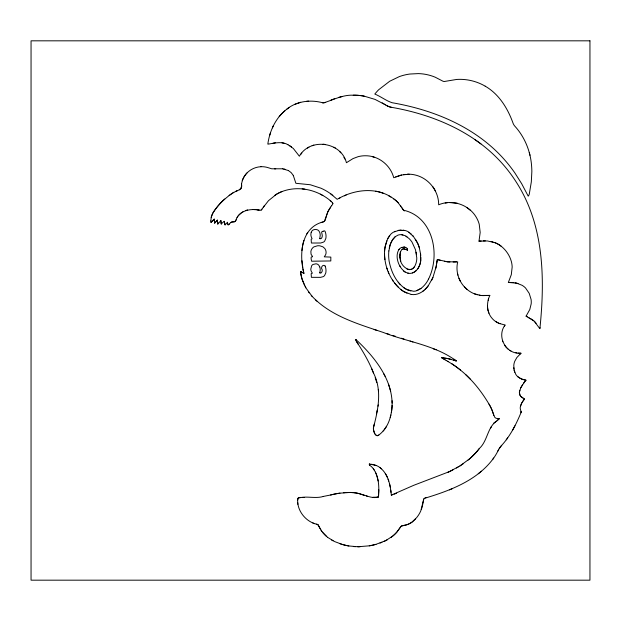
<?xml version="1.0" encoding="UTF-8"?>
<svg xmlns="http://www.w3.org/2000/svg" width="621" height="621" viewBox="0 0 621 621"><rect width="100%" height="100%" fill="white"/><g stroke="black" fill="none" stroke-linecap="round" stroke-linejoin="round"><path stroke-width="0.93" d="M496.847 420.891C487.345 427.085 487.718 440.856 479.396 448.44A71.268 71.268 0 0 1 469.67 458.764L459.889 465.967L449.255 471.688L413.687 485.327L391.331 495.131C390.376 485.148 388.311 474.048 379.912 467.543A17.512 17.512 0 0 0 376.373 465.54L369.309 464.003L369.681 465.238A16.146 16.146 0 0 1 372.779 468.055C379.105 476.066 379.229 487.011 378.531 496.722C373.695 499.183 366.972 495.752 361.965 494.533A35.141 35.141 0 0 0 356.57 493.051L350.228 492.437L339.959 493.159A83.307 83.307 0 0 0 330.613 494.991L323.238 496.458M378.802 489.736L378.36 497.025M522.013 402.532L523.231 400.716A15.742 15.742 0 0 1 523.55 400.289L524.574 399L520.522 396.19L519.342 392.55L520.701 387.908L524.388 382.078A8.523 8.523 0 0 1 525.164 381.131L525.607 380.642A23.233 23.233 0 0 0 525.987 380.215L521.298 378.911L517.697 376.629A10.961 10.961 0 0 1 515.725 374.246L514.126 370.1L513.792 365.459A14.244 14.244 0 0 1 514.747 361.298L516.866 357.525L520.996 353.225C506.294 354.723 496.202 336.908 505.02 325.062L498.904 323.316L494.813 320.941A17.605 17.605 0 0 1 492.236 318.519C486.53 312.262 486.367 302.807 489.822 295.41L480.84 295.456L474.359 293.795M392.115 405.451C392.604 379.881 375.418 358.201 357.875 341.364C357.052 341.084 356.206 338.973 355.398 339.858C362.307 350.275 368.89 361.158 373.446 372.895C382.016 389.755 378.375 408.579 373.865 425.952C372.111 429.406 375.247 438.977 379.765 434.296A31.174 31.174 0 0 0 383.925 430.097C389.53 423.212 391.641 414.145 392.115 405.451A50.542 50.542 0 0 1 391.331 412.623M411.172 294.424L404.178 291.769A27.937 27.937 0 0 1 400.724 289.386C389.654 280.055 383.856 265.144 384.609 250.806A36.127 36.127 0 0 1 385.206 246.49L387.403 239.388L390.593 234.396A13.033 13.033 0 0 1 393.528 232.122L399.21 230.259L404.869 230.461A13.018 13.018 0 0 1 408.168 231.734L413.501 236.554L417.685 243.37A32.874 32.874 0 0 1 419.33 247.779L420.572 253.981L420.681 260.859A18.001 18.001 0 0 1 420.347 262.799L420.192 263.436A17.683 17.683 0 0 1 419.579 265.299L418.756 267.1A18.296 18.296 0 0 1 417.723 268.831C406.344 283.479 391.207 259.066 399.505 248.858A6.047 6.047 0 0 1 401.632 247.492L404.155 247.065L406.235 247.647A2.849 2.849 0 0 1 407.112 248.547M210.853 220.89L211.225 217.288A27.852 27.852 0 0 1 211.846 215.425L211.986 215.06A18.42 18.42 0 0 1 213.756 211.582A65.283 65.283 0 0 1 223.428 200.241L229.149 195.506A67.805 67.805 0 0 1 233.799 192.355C237.587 190.515 243.005 189.413 241.561 183.816M241.476 185.811L241.53 184.212M210.861 220.89L210.923 222.139M407.112 248.547L407.593 250.131L403.79 248.796L401.709 249.557L400.421 252.025L399.955 255.883A15.618 15.618 0 0 0 400.172 258.546C400.227 266.262 411.591 275.072 415.465 264.787A17.761 17.761 0 0 0 416.784 257.894L415.511 249.813L412.057 242.182A23.14 23.14 0 0 0 408.913 238.425L405.016 235.607L400.91 234.653A8.647 8.647 0 0 0 397.921 235.165L395.181 236.741L392.852 239.372A25.74 25.74 0 0 0 390.26 244.527L388.855 250.954M373.5 428.995L373.578 427.791M327.554 537.312L321.926 531.522L318.037 524.885A3.555 3.555 0 0 0 317.036 524.295C305.648 521.888 296.357 510.167 297.808 498.415C304.996 495.372 315.251 499.028 323.231 496.466M297.599 500.379L298.328 497.669M300.812 271.804L300.766 272.557A7.677 7.677 0 0 0 300.75 272.945A6.66 6.66 0 0 1 300.766 272.549L300.82 271.664L301.387 271.99M287.989 144.724C281.895 140.99 273.566 143.311 267.923 144.173A4.285 4.285 0 0 1 267.845 143.87C269.258 134.082 272.93 124.394 279.178 116.632A45.527 45.527 0 0 1 284.806 110.856C294.89 101.378 309.755 99.189 322.773 102.791A7.351 7.351 0 0 0 323.89 102.776C333.516 99.795 342.776 94.687 353.248 95.207A52.995 52.995 0 0 1 364.201 96.154L375.037 99.407L385.742 104.996A18.731 18.731 0 0 0 387.015 105.749L387.349 105.919M241.468 186.199L241.103 188.342M331.661 205.559L327.997 211.528L324.387 221.286A3.998 3.998 0 0 1 323.324 221.883C300.774 227.286 299.081 254.796 303.91 273.442L301.573 272.099M388.855 250.954L388.699 253.042A39.923 39.923 0 0 0 389.126 261.169C391.059 271.237 395.647 281.624 404.1 287.865A23.831 23.831 0 0 0 407.291 289.728L413.47 291.249A11.077 11.077 0 0 0 416.023 290.931L420.968 288.447A26.074 26.074 0 0 0 428.537 279.101M287.989 144.724L293.291 148.435L299.369 156.213C309.995 137.404 341.208 141.798 346.425 162.718L352.984 158.603L358.076 156.694A27.037 27.037 0 0 1 365.125 155.762C378.321 155.498 390.446 165.007 393.737 177.722L401.484 175.029L409.092 174.198A27.829 27.829 0 0 1 414.704 174.881C428.412 177.823 438.799 190.763 438.667 204.798C452.725 198.736 470.113 205.07 477.037 218.693A26.726 26.726 0 0 1 479.233 224.313L480.18 232.425L479.001 241.181L487.338 240.948L494.836 242.64A24.661 24.661 0 0 1 499.866 245.256C505.393 249.122 509.53 254.967 511.347 261.464A24.824 24.824 0 0 1 512.162 267.069L511.3 274.684L508.358 282.446L516.54 283.129L522.082 285.295A16.806 16.806 0 0 1 525.568 288.028L529.208 293.36L531.087 299.462A18.777 18.777 0 0 1 531.172 303.879L529.791 309.522L526.096 316.143L534.207 321.158L539.773 328.602A9.765 9.765 0 0 1 539.828 328.338L539.936 327.904A5.954 5.954 0 0 0 539.991 327.632C544.997 278.185 544.074 225.05 516.121 181.875A143.249 143.249 0 0 0 502.901 164.262C474.475 131.893 432.899 114.466 391.191 107.254M399.978 254.967L400.196 253.104A11.496 11.496 0 0 1 400.421 252.025M301.946 250.55L302.349 247.166M241.561 183.816L242.283 180.734A20.105 20.105 0 0 1 247.003 172.956L248.648 171.443A20.827 20.827 0 0 1 260.967 166.715M436.703 263.32L436.92 261.899M436.85 262.373L437.277 259.555L447.469 261.806L457.724 261.883C454.945 273.108 460.177 285.381 469.911 291.497A25.508 25.508 0 0 0 475.919 294.354L477.518 294.82M436.99 261.425L437.137 260.486M436.78 262.846L436.392 265.229A55.269 55.269 0 0 1 436.035 267.131L432.899 277.571L428.366 285.613A32.09 32.09 0 0 1 425.23 289.2C421.628 292.887 416.404 295.371 411.172 294.424M373.648 427.186L374.269 424.05M522.013 402.54L520.297 407.011A7.584 7.584 0 0 0 520.344 409.099L521.12 411.855M521.089 412.259L521.066 412.352A3.742 3.742 0 0 1 520.996 412.639C516.152 424.353 510.299 435.888 501.714 445.335A21.269 21.269 0 0 0 500.619 446.639L499.152 448.766A27.526 27.526 0 0 0 498.5 449.876A30.879 30.879 0 0 0 497.902 451.009A55.316 55.316 0 0 1 494.852 456.357C478.861 480.01 450.427 490.528 424.29 498.399M378.003 406.204L378.251 404.923M519.42 391.82L519.785 390.213M389.227 248.221L389.351 247.608A21.51 21.51 0 0 1 389.841 245.753M377.25 410.039L376.466 413.865M319.745 238.573L320.195 235.491A8.671 8.671 0 0 0 319.66 232.293L318.961 231.051A4.021 4.021 0 0 0 317.409 229.84L316.073 229.483A5.69 5.69 0 0 0 314.963 229.46L313.302 229.902A3.959 3.959 0 0 0 311.61 231.454L311.191 232.433M435.686 268.676L436.027 267.131A55.137 55.137 0 0 0 436.392 265.229M319.869 272.409L319.722 273.038L320.506 273.1A1.801 1.801 0 0 0 321.468 272.603L322.058 271.54A5.892 5.892 0 0 0 322.252 269.902C320.025 267.348 323.308 263.7 325.202 266.067M539.913 327.989L539.936 327.904A7.382 7.382 0 0 0 539.998 327.632M520.406 406.344L520.778 405.039M390.221 417.428L390.834 415.03M488.199 300.261L488.525 299.058M326.289 216.504L325.264 219.881M326.615 215.371L326.786 214.812M269.677 135.386L270.477 132.809M326.964 214.253L327.546 212.599M327.562 537.312L334.564 541.551L342.124 544.392A57.481 57.481 0 0 0 348.847 545.96L357.89 546.759L369.293 545.828A70.367 70.367 0 0 0 375.953 544.345L385.703 540.635L392.542 536.226A35.793 35.793 0 0 0 397.005 531.918L401.088 526.313L404.504 525.304A18.032 18.032 0 0 0 406.639 524.784A17.815 17.815 0 0 0 408.665 524.039L410.574 523.045A18.56 18.56 0 0 0 412.383 521.819L416.528 517.767A28.155 28.155 0 0 0 420.844 510.703L423.739 499.082M386.836 240.801L385.525 245.054A36.414 36.414 0 0 0 384.609 250.806M520.965 412.724L520.996 412.639A2.608 2.608 0 0 0 521.066 412.352A2.337 2.337 0 0 0 521.12 411.762L521.019 411.327M490.784 427.954L491.351 426.619M228.52 224.825L230.523 222.706A4.735 4.735 0 0 1 231.858 222.007L234.521 221.759L235.359 221.076A4.844 4.844 0 0 0 235.871 220.346C239.101 209.875 251.435 208.314 260.742 210.255A1.708 1.708 0 0 0 261.2 210.045L268.489 200.676L276.392 194.319A36.569 36.569 0 0 1 281.903 191.602C298.018 185.384 316.764 189.568 329.953 200.327C331.521 201.809 334.346 203.595 331.661 205.559M325.07 220.439L324.387 221.286M432.899 277.571L431.618 280.366M327.764 212.064L328.245 211.016A22.472 22.472 0 0 1 329.06 209.518L330.644 207.057M428.537 279.093C440.654 254.82 433.194 216.923 403.572 210.216A4.619 4.619 0 0 1 402.998 209.432L398.177 202.788A29.327 29.327 0 0 0 394.847 199.698C378.189 186.277 354.607 189.009 337.172 199.318L330.589 193.736A53.383 53.383 0 0 0 320.91 188.194L310.298 184.748L295.883 183.296L293.283 175.386M237.059 217.699L237.478 216.845M419.33 265.912L418.756 267.1A18.537 18.537 0 0 1 417.723 268.831M521.027 404.403L521.656 403.153M272.394 127.848L273.512 125.458M520.476 388.373L520.701 387.908M236.159 219.78L235.864 220.354A4.921 4.921 0 0 1 235.359 221.076A3.773 3.773 0 0 1 235.041 221.41M387.838 238.425L388.311 237.517M514.972 425.75L512.729 429.903M504.384 326.25L505.02 325.07M520.941 387.442L521.469 386.526M386.572 426.278L384.64 429.181M306.79 233.876L307.698 232.44M499.152 448.766L499.618 448.036A24.328 24.328 0 0 1 500.619 446.639A21.487 21.487 0 0 1 501.714 445.335M521.741 386.076L522.618 384.741M229.149 224.173L228.908 224.546A0.846 0.846 0 0 1 228.629 224.763M240.956 188.644L239.427 189.902M237.633 216.574L237.983 216.069M524.108 382.528L523.519 383.413M522.401 401.927L523.231 400.716A14.586 14.586 0 0 1 523.627 400.188L523.713 400.079M400.894 526.523L397.005 531.918A35.374 35.374 0 0 1 392.542 536.226L390.927 537.46M388.824 236.655L389.375 235.856M261.984 209.223L261.2 210.045M263.265 207.212L264.492 205.466M492.546 459.656L493.726 458.026M506.278 439.8L507.675 437.883M413.842 267.496L414.44 266.712M398.829 249.642L399.156 249.231M524.574 399.008L523.969 399.761M300.58 154.575L301.845 153.045M383.165 430.99L383.918 430.097M227.76 224.002L227.41 222.287L225.066 225.004L224.235 221.324L221.208 223.878M211 222.155L212.817 220.68M213.182 220.269L213.562 219.85M211.94 221.666L214.369 218.941L214.431 220.005M220.742 220.804L221.231 224.127L221.666 223.715M217.629 222.706L217.746 224.072L220.929 220.602M217.746 224.072L218.646 223.086M214.416 219.756L214.602 223.141L217.428 220.113L217.552 221.736M214.602 223.141L215.029 222.683M215.79 221.868L215.231 222.473M216.465 221.146L217.42 220.113M415.589 518.83L412.383 521.819A18.366 18.366 0 0 1 409.953 523.402L408.665 524.039A17.435 17.435 0 0 1 406.639 524.784A18.653 18.653 0 0 1 404.504 525.296L402.555 525.591A4.2 4.2 0 0 0 402.074 525.739M238.922 215.045L241.274 212.956M395.181 236.741L392.852 239.372A25.655 25.655 0 0 0 390.042 245.14M496.847 420.891L499.307 418.709L497.468 418.639M415.682 271.074L416.419 270.407M497.576 420.246L498.104 419.765M498.384 419.517L499.307 418.709M493.687 423.227L494.821 422.342M520.049 354.055L520.996 353.225L518.232 353.007M468.102 460.076L469.67 458.756A71.205 71.205 0 0 0 479.396 448.44M481.422 471.207L478.248 473.738M422.816 291.28L424.034 290.302M413.198 268.163L411.777 269.149M378.251 497.142L372.856 497.274M496.163 421.457L495.248 422.086M378.826 435.057L377.436 435.74M401.205 526.212L401.608 525.948M420.968 288.447L416.87 290.69M286.972 109.102L289.285 107.441M463.25 463.747L459.889 465.967M274.684 195.413L276.392 194.319A36.251 36.251 0 0 1 281.903 191.602M242.112 212.359L242.966 211.815M307.426 148.116L308.947 147.177M456.427 468.024L458.174 467.015M387.496 539.665L383.848 541.528M402.245 249.153L403.518 248.788M339.019 198.456L339.928 198.014M344.399 195.825L346.169 195.002M425.051 497.902L426.456 497.405M394.366 231.68L395.251 231.291M449.425 489.868L452.593 488.541M294.897 104.305L300.696 102.271M234.622 221.713L231.866 222.007A4.727 4.727 0 0 0 230.523 222.706M236.104 191.051L237.602 190.531M330.977 100.082L334.727 98.646M395.686 176.884L401.484 175.029M379.99 543.072L381.946 542.335M391.331 495.131L392.526 494.704M323.099 231.229L322.943 231.284A5.938 5.938 0 0 1 322.307 231.478L321.6 232.099L322.245 235.18A6.202 6.202 0 0 1 322.051 237.206L321.484 238.231A1.754 1.754 0 0 1 320.731 238.681L319.776 238.728M323.262 231.175L324.643 230.833L325.132 231.509A19.794 19.794 0 0 1 325.412 232.316A12.886 12.886 0 0 1 325.878 238.301L324.682 241.072A4.774 4.774 0 0 1 323.65 242.027L320.746 243.005L311.408 243.028L311.137 239.341L312.068 238.775L311.587 237.571A22.046 22.046 0 0 1 311.338 236.966L311.012 235.933A6.971 6.971 0 0 1 311.23 232.448M323.324 221.883L321.22 222.512M394.071 494.184L395.561 493.648A17.799 17.799 0 0 0 396.633 493.198M245.683 210.503L247.616 209.914M312.153 145.679L313.838 145.112M401.624 247.492L402.121 247.329M325.715 102.38L324.255 102.737M298.538 497.568L300.704 497.413M338.453 97.466L342.171 96.527M411.024 269.452L409.441 269.693M312.472 256.784L312.433 256.791A1.762 1.762 0 0 1 312.053 256.846L311.261 257.024L311.09 257.839A11.799 11.799 0 0 1 311.121 258.817L311.61 261.216L330.807 260.952L330.83 257.102L324.263 256.838L325.575 254.858A6.202 6.202 0 0 0 326.072 252.095L326.002 251.427A6.621 6.621 0 0 0 324.729 248.431L322.889 246.824L320.009 245.862A10.347 10.347 0 0 0 317.471 245.784L314.009 246.84A6.489 6.489 0 0 0 312.309 248.307A6.73 6.73 0 0 0 310.873 251.536L311.059 254.245L312.51 256.496M398.154 230.445L399.21 230.267M273.015 143.21L275.382 142.807M445.195 203.059L447.314 202.741M403.402 174.641L405.303 174.377M479.001 241.181L481.159 240.948M489.822 295.41L482.556 295.627M343.483 492.756L344.663 492.663M306.681 101.27L308.707 101.153M400.219 230.15L401.197 230.096M260.967 166.715A20.54 20.54 0 0 1 267.837 167.585L271.695 168.788L282.477 168.788M275.74 168.834L274.505 168.85M455.069 261.922L453.128 261.977M455.729 261.907L456.388 261.899M449.41 202.57L457.491 203.284M403.72 247.073L404.946 247.142M407.205 174.229L409.092 174.198M508.358 282.446L510.097 282.423M357.89 546.759L360.164 546.744M483.27 240.832L485.327 240.832M350.228 492.437L351.036 492.453M302.59 497.46L304.476 497.499M449.953 261.977L448.711 261.915A26.237 26.237 0 0 1 446.841 261.72M227.938 224.895L227.728 223.847M446.196 360.459L441.609 357.735L448.137 358.627L456.319 360.948C435.088 345.105 407.601 341.977 383.444 332.507C357.921 323.89 329.953 315.988 311.23 295.386M351.835 492.484L353.434 492.6M353.357 546.534L355.623 546.69M252.894 209.518L253.733 209.58M511.782 282.477L513.42 282.609M322.384 102.76L322.773 102.791A7.25 7.25 0 0 0 323.89 102.776M254.152 209.619L254.571 209.657M377.234 435.748L376.652 435.608M254.99 209.696L255.41 209.743M323.005 144.188L324.993 144.398M403.79 248.788L406.289 249.588M302.155 188.862L304.864 189.164M282.485 168.788L288.361 170.534M256.667 209.882L257.505 209.983M371.218 464.252L372.173 464.376M354.218 492.686L355.794 492.911A34.9 34.9 0 0 1 361.958 494.533L364.636 495.442M403.076 230.158L403.984 230.282M257.917 210.038L258.336 210.1M369.937 464.097L369.309 464.011M258.755 210.154L259.174 210.216M407.772 273.147L408.688 273.279M479.164 295.185L480.84 295.456M445.366 358.107L450.877 359.311M445.575 261.519L446.212 261.627M401.934 234.715L402.967 234.893M211.039 222.163L211.435 222.233M515.624 352.573L516.905 352.821M515.003 282.827L518.015 283.525M282.027 142.838L284.084 143.265M444.325 261.27L444.954 261.402M283.681 168.951L284.961 169.222M497.468 418.639L496.078 418.236A3.905 3.905 0 0 1 494.65 417.126L492.694 411.956A33.627 33.627 0 0 0 491.933 409.922L491.281 408.416A46.878 46.878 0 0 0 488.983 404.077C481.399 391.308 472.045 379.454 460.464 370.077M373.431 464.593L376.373 465.54M316.601 524.163L317.036 524.295A3.563 3.563 0 0 1 318.037 524.885L318.162 524.993M437.277 259.555L440.53 260.354M408.634 269.63L407.011 269.118M523.511 379.679L525.987 380.215A23.831 23.831 0 0 1 525.607 380.642L525.156 381.131A8.826 8.826 0 0 0 524.372 382.062M410.861 290.985L407.291 289.728A23.846 23.846 0 0 1 403.363 287.337M491.195 241.546L493.043 242.027M366.437 495.977L367.337 496.226M372.453 156.702L374.331 157.237M453.602 360.102L456.319 360.948L453.967 359.233M386.557 333.5L389.678 334.494M392.588 335.418L395.507 336.349M401.337 338.22L404.248 339.159M374.106 329.487L377.211 330.504M410.07 341.053L412.973 342M433.287 348.792L436.183 349.786M312.821 522.998L314.692 523.682M521.306 378.911L522.377 379.322M500.037 323.766L497.809 322.811M406.825 249.828L407.593 250.131L407.485 249.44M407.019 293.205L404.178 291.761A28.302 28.302 0 0 1 400.724 289.386M528.261 317.37L529.34 317.952M509.895 350.399L510.943 350.974M320.351 194.179L322.804 195.514M331.614 540.022L333.066 540.813M388.443 195.623L390.92 197.028M530.388 318.534L530.908 318.829M527.182 316.772L526.096 316.143M300.82 271.664L302.489 272.627M451.397 363.533L452.034 363.937A101.262 101.262 0 0 1 460.464 370.077A101.122 101.122 0 0 0 452.034 363.937L446.196 360.459M519.366 377.894L520.297 378.437M447.516 361.212L448.168 361.593M404.442 210.938L404.054 210.674A3.617 3.617 0 0 1 403.681 210.34M444.225 359.326L444.884 359.706M333.966 147.216L335.503 148.124M382.187 102.869L385.742 104.996M443.565 358.938L442.261 358.138M288.361 170.534L291.125 172.584L293.275 175.386M495.768 321.624L496.761 322.245M531.413 319.132L532.399 319.753M485.203 86.172C499.051 94.151 507.745 108.434 513.024 123.113A9.338 9.338 0 0 0 514.817 126.148C524.838 137.14 530.66 151.617 531.63 166.412A79.216 79.216 0 0 1 531.848 171.613L531.32 181.922L529.325 193.822A13.716 13.716 0 0 1 529.061 194.8L528.455 195.949A4.2 4.2 0 0 0 528.176 196.096L521.656 183.676L514.825 172.879A144.864 144.864 0 0 0 498.873 153.705C470.439 125 431.385 109.49 392.123 102.729C386.774 100.99 382.156 97.536 377.126 95.098A12.529 12.529 0 0 0 376.241 94.679L374.789 94.043L377.04 91.481A29.203 29.203 0 0 1 378.709 89.711L389.709 81.242L399.373 76.585A50.122 50.122 0 0 1 409.883 74.031L418.368 73.604A47.095 47.095 0 0 1 435.267 77.229L442.68 81.072A4.743 4.743 0 0 0 444.248 81.514L456.691 79.441A50.332 50.332 0 0 1 485.203 86.164M522.898 398.115L520.996 396.695M405.148 272.169L403.425 270.903M406.025 236.143L407.011 236.795M408.936 232.192L409.681 232.704M289.828 145.756L291.598 146.991M393.357 198.611L394.11 199.147M474.638 139.376L480.926 143.893M501.419 246.405L499.866 245.256A24.848 24.848 0 0 0 494.836 242.64M466.868 207.515L470.384 210.294M532.872 320.087L533.781 320.785M330.582 193.736L332.848 195.46M379.912 467.551L381.457 468.816M517.697 376.629L518.496 377.296M330.178 200.505L330.395 200.692A12.443 12.443 0 0 1 331.016 201.282M410.403 233.271L411.102 233.884M507.023 348.234L507.931 349.033M356.012 339.71L356.477 340.129M467.139 289.44L464.539 286.956M315.352 299.726L316.951 301.208M465.649 374.572L470.516 379.361M375.899 435.065L375.068 434.11M534.611 321.546L536.102 323.262M333.042 203.478L332.344 202.718M339.609 151.47L340.82 152.789M399.396 283.642L400.009 284.309M312.278 296.566L305.835 287.779L302.148 279.295A42.709 42.709 0 0 1 300.999 274.699L300.859 273.931A10.93 10.93 0 0 1 300.75 273.147L300.75 272.945M318.27 525.102L320.118 528.704M506.169 347.349L504.625 345.323M412.445 235.281L413.501 236.562M398.247 282.237L398.814 282.951M308.334 291.684L309.258 292.941M373.291 468.692L374.222 470.027M400.491 205.59L401.026 206.327M392.456 280.071L393.528 281.624M320.987 530.148L321.926 531.522M369.503 465.051L369.534 465.098A0.978 0.978 0 0 1 369.402 464.795L369.332 464.407M356.896 342.225L358.278 344.313M402.043 207.849L402.998 209.432A4.518 4.518 0 0 0 403.572 210.216M385.299 473.512L385.843 474.405A33.713 33.713 0 0 1 387.279 477.215M374.704 433.567L373.508 429.585M305.105 286.428L305.842 287.779M343.964 157.346L344.857 159.046M460.347 281.274L458.911 278.262M383.685 373.632L385.082 376.326M399.606 265.462L400.258 266.727M375.41 472.162L375.759 472.907M303.77 283.657L304.406 285.055M371.529 368.284L373.446 372.895M388.164 271.726L388.886 273.473M376.085 473.668L376.683 475.228M488.51 312.053L488.96 313.217M303.18 282.229L302.637 280.777A42.476 42.476 0 0 1 300.999 274.699L300.975 274.606M388.086 479.125L388.777 481.073M319.761 266.968L318.829 265.276A4.238 4.238 0 0 0 316.004 263.801L312.984 264.468A4.161 4.161 0 0 0 311.672 265.741L310.803 269.079A6.063 6.063 0 0 0 311.346 271.524L312.386 273.155L311.144 273.651L311.393 277.331L320.56 277.354L323.285 276.632A4.782 4.782 0 0 0 324.612 275.499L325.792 272.906A12.777 12.777 0 0 0 325.163 266.083M493.788 415.581L493.4 414.409M388.536 384.236L390.671 391.246M514.778 372.313L514.126 370.1M502.397 340.564L502.808 341.767M375.185 377.599L376.768 382.614M386.891 268.14L387.496 269.949M376.955 476.028L378.173 480.972M493.229 413.796L493.058 413.182A22.232 22.232 0 0 0 492.515 411.444A33.976 33.976 0 0 0 491.933 409.922A38.3 38.3 0 0 0 491.281 408.416A46.358 46.358 0 0 0 488.983 404.077M529.294 152.611L529.961 155.281M224.228 221.324L224.437 222.248M224.538 222.691L225.012 224.748M457.522 273.55L457.887 275.15M227.41 222.287L227.697 223.684M416.093 252.196L416.536 254.649M303.459 271.113L303.677 272.246M303.39 270.748L303.25 270.019M303.754 272.642L303.91 273.442M303.18 269.661L303.048 268.955M300.89 274.117L300.875 274.024A11.481 11.481 0 0 1 300.758 273.147L300.75 273.085M302.807 267.558L301.969 260.735M378.282 389.367L378.531 391.067M400.048 257.668L400.172 258.546A15.711 15.711 0 0 0 400.832 261.084M384.911 259.57L384.733 258.095A40.054 40.054 0 0 1 384.492 253.71M297.645 502.35L297.894 504.322M390.741 490.186L390.888 491.444M390.989 492.337L390.943 491.886M513.792 367.717L513.916 368.89M420.572 253.981L420.712 255.588M220.952 220.835L221.045 221.93M221.115 222.76L221.146 223.195M217.536 221.503L217.699 223.498M214.501 221.247L214.555 222.279M487.477 306.2L487.532 307.379A18.475 18.475 0 0 0 488.145 310.888M392.068 400.692L392.146 403.068M420.79 257.218L420.805 258.872A19.041 19.041 0 0 1 420.681 260.859M279.178 116.632A45.566 45.566 0 0 1 284.806 110.856M387.03 105.725A14.586 14.586 0 0 0 391.183 107.278A14.33 14.33 0 0 1 387.357 105.896M539.773 328.602A7.273 7.273 0 0 1 539.828 328.338M432.635 186.486A28.092 28.092 0 0 1 435.538 191.315M326.312 536.288A29.148 29.148 0 0 1 322.928 532.818M330.613 494.991A83.959 83.959 0 0 1 339.959 493.152M345.85 492.577A80.319 80.319 0 0 1 349.421 492.445M389.623 484.062A48.469 48.469 0 0 1 390.267 487.097M452.88 469.926A106.983 106.983 0 0 1 447.407 472.511M441.609 357.735A31.112 31.112 0 0 1 444.434 357.975M302.644 245.481A44.821 44.821 0 0 1 303.917 240.443M213.748 211.575A18.941 18.941 0 0 0 211.862 215.433A29.428 29.428 0 0 0 211.225 217.288M213.771 211.59A65.158 65.158 0 0 1 224.802 198.999M229.149 195.506A68.395 68.395 0 0 1 233.806 192.355M375.713 191.19A43.4 43.4 0 0 1 383.429 193.341M394.847 199.698A29.552 29.552 0 0 1 398.177 202.788M400.048 257.645A15.711 15.711 0 0 1 399.978 254.936M414.906 271.656A9.913 9.913 0 0 1 412.344 272.891M419.579 265.299A17.233 17.233 0 0 0 420.192 263.436A18.102 18.102 0 0 0 420.681 260.859M419.33 247.779A33.115 33.115 0 0 0 417.685 243.37A33.177 33.177 0 0 0 415.395 239.201M398.542 287.422A42.849 42.849 0 0 1 394.669 283.137M428.366 285.613A32.276 32.276 0 0 1 425.23 289.192M520.134 395.655A4.821 4.821 0 0 1 519.428 393.9M497.902 451.009A28.644 28.644 0 0 1 498.5 449.876M424.29 498.399A2.67 2.67 0 0 0 423.739 499.082L422.521 505.424A30.445 30.445 0 0 1 421.348 509.422M375.953 544.338A70.833 70.833 0 0 1 369.285 545.828M348.847 545.96A57.536 57.536 0 0 1 339.897 543.685M242.283 180.734A20.105 20.105 0 0 1 246.995 172.956M353.248 95.207A52.995 52.995 0 0 1 364.201 96.154M319.838 266.945A10.371 10.371 0 0 1 319.838 272.355M589.95 40.823L31.05 40.823L31.05 580.177L589.95 580.177L589.95 40.823"/></g></svg>
